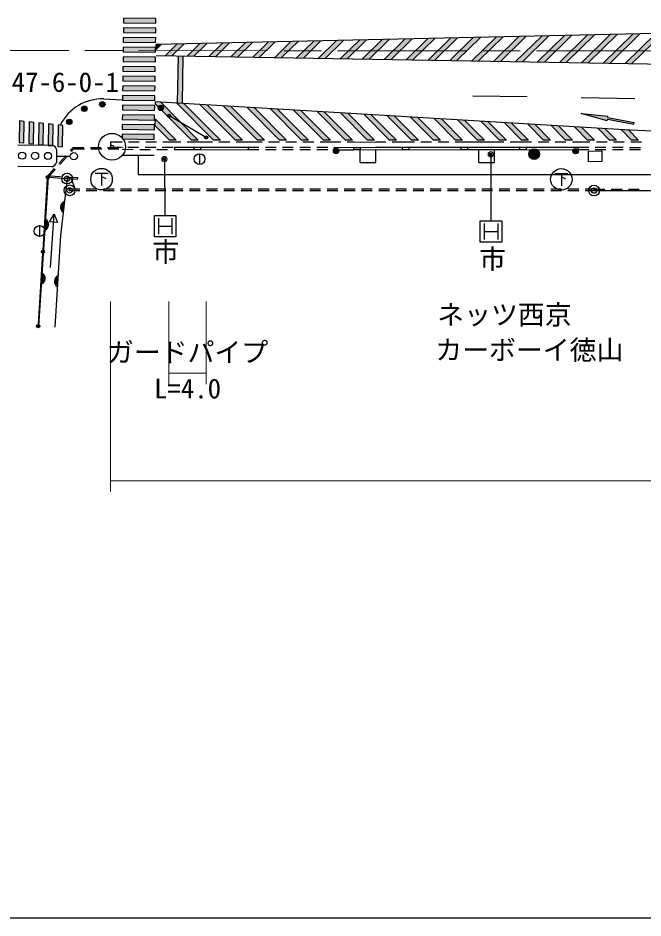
# Model space of a CAD drawing. Units: millimetres at full size, sheet at 1:1000; details may follow other scales. Extents: x 40000 to 680000, y 20000 to 380000.
# Drawn here: x 375916 to 434043, y 205000 to 288682 of the extents above; entities that cross this region are included whole.
import ezdxf
from ezdxf.enums import TextEntityAlignment as Align

# ---------------------------------------------------------------- set-up
doc = ezdxf.new("R2010")
doc.units = ezdxf.units.MM
doc.header["$LTSCALE"] = 1000
doc.header["$PDMODE"] = 32
doc.header["$PDSIZE"] = 500
doc.linetypes.add('CHAIN', pattern=[18.5, 12, -1.5, 3.5, -1.5])
for name, color, linetype, lineweight in [('M-BGD', 7, 'Continuous', 25), ('M-BGD-EXST', 7, 'Continuous', 25), ('M-BMK', 2, 'CHAIN', 13), ('M-BMK-HTXT', 7, 'Continuous', 13), ('M-BMK-SRVR', 3, 'Continuous', 25), ('M-STR-HTXT', 7, 'Continuous', 13), ('M-STR-STRC', 7, 'Continuous', 25), ('M-TTL-BAND', 7, 'Continuous', 25)]:
    doc.layers.add(name, color=color, linetype=linetype, lineweight=lineweight)
doc.styles.add('ＭＳ ゴシック', font='')
doc.styles.get('ＭＳ ゴシック').set_extended_font_data('MS Gothic')

msp = doc.modelspace()

# ---------------------------------------------------------------- hatches: boundary and pattern name
at = {"layer": 'M-STR-STRC'}
for points in [[(388743, 288195), (388748, 288645), (385734, 288682), (385729, 288232)], [(388730, 287295), (388736, 287745), (385723, 287782), (385718, 287332)], [(427400, 287059), (426742, 287045), (424237, 284591), (424869, 284581)], [(429520, 287106), (428862, 287091), (426274, 284557), (426907, 284546)], [(431640, 287152), (430982, 287138), (428312, 284523), (428944, 284512)], [(433760, 287199), (433102, 287184), (430349, 284488), (430981, 284477)], [(435880, 287245), (435222, 287231), (432386, 284454), (433018, 284443)], [(388717, 286395), (388723, 286845), (385712, 286882), (385706, 286432)], [(389241, 286221), (388763, 286211), (388759, 285749)], [(391361, 286268), (390703, 286253), (389603, 285177), (390236, 285166)], [(393481, 286314), (392823, 286300), (391641, 285142), (392273, 285131)], [(394310, 285097), (395601, 286361), (394943, 286347), (393678, 285108)], [(396348, 285063), (397721, 286408), (397063, 286393), (395715, 285073)], [(398385, 285028), (399841, 286454), (399183, 286440), (397753, 285039)], [(401961, 286501), (401303, 286486), (399790, 285004), (400422, 284994)], [(404081, 286547), (403423, 286533), (401827, 284970), (402459, 284959)], [(406201, 286594), (405543, 286579), (403864, 284936), (404497, 284925)], [(408321, 286640), (407663, 286626), (405902, 284901), (406534, 284891)], [(410441, 286687), (409783, 286672), (407939, 284867), (408571, 284856)], [(412561, 286733), (411903, 286719), (409976, 284832), (410608, 284822)], [(414681, 286780), (414023, 286765), (412013, 284798), (412646, 284787)], [(416801, 286826), (416143, 286812), (414051, 284764), (414683, 284753)], [(418920, 286873), (418263, 286859), (416088, 284729), (416720, 284718)], [(421040, 286920), (420383, 286905), (418125, 284695), (418758, 284684)], [(423160, 286966), (422503, 286952), (420163, 284660), (420795, 284650)], [(425280, 287013), (424622, 286998), (422200, 284626), (422832, 284615)], [(388704, 285495), (388710, 285945), (385701, 285982), (385695, 285532)], [(388691, 284595), (388697, 285045), (385690, 285082), (385684, 284632)], [(391181, 280750), (391260, 285149), (390810, 285156), (390731, 280777)], [(388678, 283695), (388684, 284145), (385678, 284182), (385673, 283732)], [(388665, 282795), (388671, 283245), (385667, 283282), (385661, 282832)], [(388652, 281895), (388658, 282345), (385656, 282382), (385650, 281932)], [(388639, 280996), (388645, 281445), (385645, 281482), (385639, 281032)], [(388626, 280096), (388632, 280546), (385633, 280582), (385628, 280133)], [(392052, 277327), (392687, 277327), (391099, 278921), (389154, 280872), (388682, 280900), (388680, 280710)], [(394098, 277327), (394734, 277327), (391332, 280741), (391181, 280750), (390731, 280777), (390656, 280781)], [(396145, 277328), (396780, 277328), (393510, 280609), (392834, 280650)], [(398192, 277328), (398827, 277328), (395688, 280478), (395012, 280519)], [(400239, 277328), (400874, 277329), (397866, 280347), (397190, 280388)], [(388613, 279196), (388619, 279646), (385622, 279683), (385617, 279233)], [(402921, 277329), (400044, 280216), (399368, 280256), (402285, 277329)], [(404332, 277329), (404967, 277329), (402222, 280084), (401546, 280125)], [(406379, 277330), (407014, 277330), (404400, 279953), (403724, 279994)], [(408426, 277330), (409061, 277330), (406577, 279822), (405902, 279863)], [(410472, 277331), (411107, 277331), (408755, 279691), (408080, 279731)], [(412519, 277331), (413154, 277331), (410933, 279559), (410257, 279600)], [(430701, 279126), (430729, 279273), (433185, 278807), (433213, 278955), (430757, 279420), (430785, 279568), (428286, 279812)], [(376465, 277065), (376499, 279069), (376050, 279115), (376015, 277112)], [(377364, 276973), (377398, 278975), (376949, 279021), (376914, 277019)], [(378263, 276881), (378298, 278881), (377848, 278928), (377813, 276927)], [(379162, 276788), (379197, 278788), (378747, 278834), (378713, 276834)], [(380061, 276696), (380096, 278694), (379646, 278740), (379612, 276742)], [(388600, 278296), (388606, 278746), (385611, 278783), (385605, 278333)], [(390005, 277326), (390640, 277326), (388662, 279311), (388654, 278682)], [(414566, 277331), (415201, 277332), (413111, 279428), (412435, 279469)], [(416612, 277332), (417248, 277332), (415289, 279297), (414613, 279338)], [(418659, 277332), (419294, 277332), (417467, 279166), (416791, 279206)], [(420706, 277333), (421341, 277333), (419645, 279034), (418969, 279075)], [(422753, 277333), (423388, 277333), (421823, 278903), (421147, 278944)], [(424799, 277333), (425435, 277334), (424001, 278772), (423325, 278813)], [(426846, 277334), (427481, 277334), (426179, 278641), (425503, 278681)], [(388587, 277396), (388593, 277846), (385600, 277883), (385594, 277433)], [(428893, 277334), (429528, 277334), (428357, 278509), (427681, 278550)], [(430940, 277335), (431575, 277335), (430535, 278378), (429859, 278419)], [(433622, 277335), (432713, 278247), (432037, 278288), (432986, 277335)]]:
    msp.add_hatch(color=256, dxfattribs=at).paths.add_polyline_path(points)

# ---------------------------------------------------------------- linework, layer by layer
at = {"layer": 'M-BGD'}
for p, q in [((384534, 277175), (384533, 276675)), ((384534, 277175), (385600, 277172)), ((386200, 277171), (387200, 277169)), ((387800, 277168), (388800, 277166)), ((389400, 277165), (390465, 277163)), ((390465, 277163), (391064, 277162)), ((391664, 277162), (392263, 277161)), ((392263, 277161), (392894, 277160)), ((392894, 277160), (394008, 277160)), ((394608, 277159), (395608, 277159)), ((396208, 277159), (397321, 277158)), ((397321, 277158), (398621, 277158)), ((399221, 277158), (400221, 277158)), ((400821, 277158), (401821, 277158)), ((402421, 277158), (403421, 277158)), ((404021, 277158), (405321, 277158)), ((405322, 277158), (405928, 277156)), ((406528, 277155), (407133, 277153)), ((407135, 277153), (407744, 277149)), ((407735, 277149), (409182, 277165)), ((409182, 277165), (410117, 277162)), ((410717, 277160), (411652, 277157)), ((411651, 277157), (412264, 277157)), ((412262, 277157), (412788, 277158)), ((413388, 277159), (414388, 277162)), ((414988, 277163), (415988, 277165)), ((416588, 277167), (417114, 277168)), ((417115, 277168), (417724, 277168)), ((417722, 277168), (418772, 277173)), ((418772, 277173), (420224, 277173)), ((420224, 277173), (421087, 277172)), ((421687, 277171), (422551, 277170)), ((422557, 277170), (423170, 277162)), ((423163, 277162), (423681, 277162)), ((424281, 277161), (425281, 277161)), ((425881, 277160), (426881, 277160)), ((427481, 277159), (427999, 277159)), ((427999, 277159), (429103, 277158)), ((429703, 277158), (430703, 277158)), ((431303, 277157), (432303, 277157)), ((432903, 277156), (433903, 277156)), ((380789, 276344), (381047, 276633)), ((380879, 276264), (381101, 276513)), ((381047, 276633), (382047, 276634)), ((381101, 276513), (382101, 276514)), ((382647, 276635), (383647, 276636)), ((382701, 276515), (383701, 276516)), ((384247, 276637), (385247, 276638)), ((384301, 276517), (385301, 276518)), ((384533, 276675), (385533, 276673)), ((385633, 276672), (385632, 276638)), ((385632, 276518), (385632, 276472)), ((385632, 276472), (386632, 276470)), ((386133, 276671), (387133, 276670)), ((387232, 276469), (388232, 276467)), ((387733, 276668), (388733, 276666)), ((388832, 276466), (389832, 276464)), ((389333, 276665), (390333, 276663)), ((390432, 276463), (390464, 276463)), ((390464, 276663), (392262, 276661)), ((390464, 276663), (390464, 276443)), ((390464, 276443), (392262, 276441)), ((392262, 276661), (392262, 276441)), ((392262, 276661), (392894, 276660)), ((392262, 276461), (392893, 276460)), ((392894, 276660), (397321, 276658)), ((392894, 276660), (392894, 276440)), ((392894, 276440), (397321, 276438)), ((397321, 276658), (397321, 276438)), ((397321, 276658), (398321, 276658)), ((397321, 276458), (398321, 276458)), ((398921, 276658), (399921, 276658)), ((398921, 276458), (399921, 276458)), ((400521, 276658), (401521, 276658)), ((400521, 276458), (401521, 276458)), ((402121, 276658), (403121, 276658)), ((402121, 276458), (403121, 276458)), ((403721, 276658), (404721, 276658)), ((403721, 276458), (404721, 276458)), ((405320, 276438), (407131, 276433)), ((405321, 276658), (405321, 276438)), ((405321, 276658), (407132, 276653)), ((407132, 276653), (407131, 276433)), ((407131, 276453), (407743, 276449)), ((407132, 276653), (407741, 276649)), ((407734, 275246), (407734, 276449)), ((407741, 276649), (407743, 276429)), ((409183, 275245), (409184, 276445)), ((411650, 276657), (411650, 276438)), ((411650, 276657), (412263, 276657)), ((411650, 276457), (412264, 276457)), ((412263, 276657), (417115, 276668)), ((412263, 276657), (412264, 276437)), ((412264, 276437), (417116, 276448)), ((417115, 276668), (417116, 276448)), ((417115, 276668), (417724, 276668)), ((417116, 276468), (417725, 276468)), ((417724, 276668), (417725, 276448)), ((418773, 275253), (418773, 276453)), ((420223, 275253), (420223, 276453)), ((422551, 276670), (422550, 276450)), ((422550, 276470), (423163, 276462)), ((422551, 276670), (423163, 276662)), ((423163, 276662), (423163, 276442)), ((423163, 276662), (427998, 276659)), ((423163, 276442), (427998, 276439)), ((427998, 276659), (427998, 276439)), ((427998, 276659), (428998, 276659)), ((427998, 276459), (428998, 276459)), ((429598, 276658), (430598, 276658)), ((429598, 276458), (430598, 276458)), ((431198, 276657), (432198, 276657)), ((431198, 276457), (432198, 276457)), ((432798, 276656), (433798, 276656)), ((432798, 276456), (433798, 276456)), ((379723, 275150), (380389, 275896)), ((379813, 275070), (380479, 275816)), ((385580, 275923), (388578, 275921)), ((387078, 275922), (387084, 274122)), ((389530, 275562), (389587, 270325)), ((392803, 276067), (392803, 275067)), ((419880, 276005), (419905, 269834)), ((378658, 273957), (379324, 274703)), ((378748, 273877), (379413, 274623)), ((407734, 275246), (409183, 275245)), ((418773, 275253), (420223, 275253)), ((377869, 260024), (378748, 273877)), ((378748, 273877), (380479, 273748)), ((378873, 274018), (379871, 273944)), ((380469, 273899), (380490, 273898)), ((380479, 273748), (381463, 273698)), ((380486, 273898), (381470, 273848)), ((380830, 273816), (381182, 272916)), ((381463, 273698), (381470, 273848)), ((380660, 272647), (380660, 272797)), ((380660, 272797), (381660, 272796)), ((380660, 272647), (381660, 272646)), ((382260, 272796), (383260, 272796)), ((382260, 272646), (383260, 272646)), ((383860, 272796), (384860, 272796)), ((383860, 272646), (384860, 272646)), ((385460, 272796), (386460, 272795)), ((385460, 272646), (386460, 272645)), ((387060, 272795), (388060, 272795)), ((387060, 272645), (388060, 272645)), ((388660, 272795), (389660, 272795)), ((388660, 272645), (389660, 272645)), ((390260, 272795), (391260, 272795)), ((390260, 272645), (391260, 272645)), ((391860, 272794), (392860, 272794)), ((391860, 272644), (392860, 272644)), ((393460, 272794), (394460, 272794)), ((393460, 272644), (394460, 272644)), ((395060, 272794), (396060, 272794)), ((395060, 272644), (396060, 272644)), ((396660, 272794), (397660, 272793)), ((396660, 272644), (397660, 272643)), ((398260, 272793), (399260, 272793)), ((398260, 272643), (399260, 272643)), ((399860, 272793), (400860, 272793)), ((399860, 272643), (400860, 272643)), ((401460, 272793), (402460, 272793)), ((401460, 272643), (402460, 272643)), ((403060, 272792), (404060, 272792)), ((403060, 272642), (404060, 272642)), ((404660, 272792), (405660, 272792)), ((404660, 272642), (405660, 272642)), ((406260, 272792), (407260, 272792)), ((406260, 272642), (407260, 272642)), ((407860, 272792), (408860, 272791)), ((407860, 272642), (408860, 272641)), ((409460, 272791), (410460, 272791)), ((409460, 272641), (410460, 272641)), ((411060, 272791), (412060, 272791)), ((411060, 272641), (412060, 272641)), ((412660, 272791), (413660, 272791)), ((412660, 272641), (413660, 272641)), ((414260, 272790), (415260, 272790)), ((414260, 272640), (415260, 272640)), ((415860, 272790), (416860, 272790)), ((415860, 272640), (416860, 272640)), ((417460, 272790), (418460, 272790)), ((417460, 272640), (418460, 272640)), ((419060, 272790), (420060, 272789)), ((419060, 272640), (420060, 272639)), ((420660, 272789), (421660, 272789)), ((420660, 272639), (421660, 272639)), ((422260, 272789), (423260, 272789)), ((422260, 272639), (423260, 272639)), ((423860, 272789), (424860, 272789)), ((423860, 272639), (424860, 272639)), ((425460, 272788), (426460, 272788)), ((425460, 272638), (426460, 272638)), ((427060, 272788), (428060, 272788)), ((427060, 272638), (428060, 272638)), ((428660, 272788), (429491, 272788)), ((428660, 272638), (429490, 272638)), ((429490, 272758), (430490, 272759)), ((429490, 272638), (437278, 272646)), ((431090, 272759), (432090, 272761)), ((432690, 272761), (433690, 272762)), ((378841, 269733), (379266, 270456)), ((378927, 265468), (379266, 270456)), ((379266, 270456), (379590, 269683)), ((388603, 268322), (388603, 270322)), ((388603, 270322), (390603, 270322)), ((390603, 270322), (390603, 268322)), ((379590, 269683), (378841, 269733)), ((388978, 270072), (388978, 268572)), ((390228, 270072), (390228, 268572)), ((418905, 267838), (418905, 269838)), ((418905, 269838), (420905, 269838)), ((419280, 269588), (419280, 268088)), ((420530, 269588), (420530, 268088)), ((420905, 269838), (420905, 267838)), ((377925, 269374), (377925, 268374)), ((388978, 269322), (390228, 269322)), ((419280, 268838), (420530, 268838)), ((390603, 268322), (388603, 268322)), ((420905, 267838), (418905, 267838))]:
    msp.add_line(p, q, dxfattribs=at)
for points in [[(407741, 276649), (409184, 276665), (411650, 276657)], [(407743, 276429), (409185, 276445), (411650, 276438)], [(417724, 276668), (418773, 276673), (420223, 276673), (422551, 276670)], [(417725, 276448), (418773, 276453), (420223, 276453), (422550, 276450)], [(387084, 274122), (511043, 274134), (511024, 275306)], [(380479, 273748), (379870, 268484), (379328, 259932)]]:
    msp.add_lwpolyline(points, dxfattribs=at)
msp.add_lwpolyline([(428962, 276310), (430207, 276332), (430225, 275336), (428979, 275314)], close=True, dxfattribs=at)
for centre, radius in [((423918, 276025), 500), ((423918, 276025), 409), ((423918, 276025), 318), ((423918, 276025), 227), ((423918, 276025), 136), ((392803, 275567), 500), ((423918, 276025), 45.5), ((380479, 273748), 500), ((380713, 272655), 500), ((429490, 272638), 500), ((377925, 268874), 500)]:
    msp.add_circle(centre, radius, dxfattribs=at)
for centre, radius, start, end in [((380439, 271085), 567, 111.4773, 235.33232), ((380439, 271085), 453, 119.43669, 227.37293), ((380439, 271085), 340, 135.06206, 211.74756), ((378200, 269463), 567, 294.44349, 58.29852), ((378200, 269463), 453, 302.40288, 50.33913), ((378200, 269463), 340, 318.02825, 34.71375), ((377884, 264473), 567, 294.44349, 58.29852), ((377884, 264473), 453, 302.40288, 50.33913), ((377884, 264473), 340, 318.02825, 34.71375), ((379865, 264191), 567, 114.44349, 238.29852), ((379865, 264191), 453, 122.40288, 230.33913), ((379865, 264191), 340, 138.02825, 214.71375)]:
    msp.add_arc(centre, radius, start, end, dxfattribs=at)
for p in [(380479, 273748), (380713, 272655), (429490, 272638)]:
    msp.add_point(p, dxfattribs=at)
at = {"layer": 'M-BGD-EXST'}
for p, q in [((383088, 274245), (384288, 274245)), ((383688, 274245), (383688, 273095)), ((383688, 273945), (384088, 273745)), ((425849, 274226), (427049, 274226)), ((426449, 274226), (426449, 273076)), ((426449, 273926), (426849, 273726))]:
    msp.add_line(p, q, dxfattribs=at)
for centre in [(383688, 273695), (426449, 273676)]:
    msp.add_circle(centre, 1000, dxfattribs=at)
at = {"layer": 'M-BMK'}
msp.add_line((350133, 285651), (570219, 285618), dxfattribs=at)
at = {"layer": 'M-BMK-HTXT'}
for centre, radius in [((419880, 276005), 150), ((389530, 275562), 150), ((389530, 275562), 120), ((389530, 275562), 90), ((389530, 275562), 60), ((389530, 275562), 30), ((389530, 275562), 20), ((419880, 276005), 120), ((419880, 276005), 90), ((419880, 276005), 60), ((419880, 276005), 30), ((419880, 276005), 20)]:
    msp.add_circle(centre, radius, dxfattribs=at)
for p in [(419880, 276005), (389530, 275562)]:
    msp.add_point(p, dxfattribs=at)
at = {"layer": 'M-BMK-SRVR'}
for radius in [1250, 150]:
    msp.add_circle((384657, 276707), radius, dxfattribs=at)
at = {"layer": 'M-STR-HTXT'}
for p, q in [((384531, 262312), (384529, 244646)), ((389956, 262311), (389955, 254645)), ((393414, 262311), (393413, 254645)), ((389955, 255645), (393413, 255645)), ((384529, 245646), (517522, 245626))]:
    msp.add_line(p, q, dxfattribs=at)
at = {"layer": 'M-STR-STRC'}
for p, q in [((424237, 284591), (426742, 287045)), ((424869, 284581), (427400, 287059)), ((426274, 284557), (428862, 287091)), ((426907, 284546), (429520, 287106)), ((428312, 284523), (430982, 287138)), ((428944, 284512), (431640, 287152)), ((430349, 284488), (433102, 287184)), ((430981, 284477), (433760, 287199)), ((432386, 284454), (435222, 287231)), ((433018, 284443), (435880, 287245)), ((388759, 285749), (389241, 286221)), ((388759, 285749), (388763, 286211)), ((389603, 285177), (390703, 286253)), ((390236, 285166), (391361, 286268)), ((391641, 285142), (392823, 286300)), ((392273, 285131), (393481, 286314)), ((393678, 285108), (394943, 286347)), ((394310, 285097), (395601, 286361)), ((395715, 285073), (397063, 286393)), ((396348, 285063), (397721, 286408)), ((397753, 285039), (399183, 286440)), ((398385, 285028), (399841, 286454)), ((399790, 285004), (401303, 286486)), ((400422, 284994), (401961, 286501)), ((401827, 284970), (403423, 286533)), ((402459, 284959), (404081, 286547)), ((403864, 284936), (405543, 286579)), ((404497, 284925), (406201, 286594)), ((405902, 284901), (407663, 286626)), ((406534, 284891), (408321, 286640)), ((407939, 284867), (409783, 286672)), ((408571, 284856), (410441, 286687)), ((409976, 284832), (411903, 286719)), ((410608, 284822), (412561, 286733)), ((412013, 284798), (414023, 286765)), ((412646, 284787), (414681, 286780)), ((414051, 284764), (416143, 286812)), ((414683, 284753), (416801, 286826)), ((416088, 284729), (418263, 286859)), ((416720, 284718), (418920, 286873)), ((418125, 284695), (420383, 286905)), ((418758, 284684), (421040, 286920)), ((420163, 284660), (422503, 286952)), ((420795, 284650), (423160, 286966)), ((422200, 284626), (424622, 286998)), ((422832, 284615), (425280, 287013)), ((390810, 285156), (390731, 280777)), ((391260, 285149), (391181, 280750)), ((423281, 281340), (418203, 281424)), ((433279, 281174), (428280, 281257)), ((383886, 281158), (385583, 281076)), ((388682, 280900), (388680, 280710)), ((388680, 280710), (392052, 277327)), ((389154, 280872), (392687, 277327)), ((390656, 280781), (394098, 277327)), ((391332, 280741), (394734, 277327)), ((392834, 280650), (396145, 277328)), ((393510, 280609), (396780, 277328)), ((395012, 280519), (398192, 277328)), ((395688, 280478), (398827, 277328)), ((397190, 280388), (400239, 277328)), ((397866, 280347), (400874, 277329)), ((393287, 277646), (390088, 279509)), ((399368, 280256), (402285, 277329)), ((400044, 280216), (402921, 277329)), ((401546, 280125), (404332, 277329)), ((402222, 280084), (404967, 277329)), ((403724, 279994), (406379, 277330)), ((404400, 279953), (407014, 277330)), ((405902, 279863), (408426, 277330)), ((406577, 279822), (409061, 277330)), ((408080, 279731), (410472, 277331)), ((408755, 279691), (411107, 277331)), ((410257, 279600), (412519, 277331)), ((410933, 279559), (413154, 277331)), ((430701, 279126), (428286, 279812)), ((428286, 279812), (430785, 279568)), ((430757, 279420), (430785, 279568)), ((388662, 279311), (388654, 278682)), ((388654, 278682), (390005, 277326)), ((388662, 279311), (390640, 277326)), ((412435, 279469), (414566, 277331)), ((413111, 279428), (415201, 277332)), ((414613, 279338), (416612, 277332)), ((415289, 279297), (417248, 277332)), ((416791, 279206), (418659, 277332)), ((417467, 279166), (419294, 277332)), ((418969, 279075), (420706, 277333)), ((419645, 279034), (421341, 277333)), ((421147, 278944), (422753, 277333)), ((421823, 278903), (423388, 277333)), ((423325, 278813), (424799, 277333)), ((424001, 278772), (425435, 277334)), ((425503, 278681), (426846, 277334)), ((430701, 279126), (430729, 279273)), ((430729, 279273), (433185, 278807)), ((430757, 279420), (433213, 278955)), ((433185, 278807), (433213, 278955)), ((426179, 278641), (427481, 277334)), ((427681, 278550), (428893, 277334)), ((428357, 278509), (429528, 277334)), ((429859, 278419), (430940, 277335)), ((430535, 278378), (431575, 277335)), ((432037, 278288), (432986, 277335)), ((432713, 278247), (433622, 277335)), ((390640, 277326), (390005, 277326)), ((392687, 277327), (392052, 277327)), ((394734, 277327), (394098, 277327)), ((396780, 277328), (396145, 277328)), ((398827, 277328), (398192, 277328)), ((400874, 277329), (400239, 277328)), ((402921, 277329), (402285, 277329)), ((404967, 277329), (404332, 277329)), ((407014, 277330), (406379, 277330)), ((409061, 277330), (408426, 277330)), ((411107, 277331), (410472, 277331)), ((413154, 277331), (412519, 277331)), ((415201, 277332), (414566, 277331)), ((417248, 277332), (416612, 277332)), ((419294, 277332), (418659, 277332)), ((421341, 277333), (420706, 277333)), ((423388, 277333), (422753, 277333)), ((425435, 277334), (424799, 277333)), ((427481, 277334), (426846, 277334)), ((429528, 277334), (428893, 277334)), ((431575, 277335), (430940, 277335)), ((433622, 277335), (432986, 277335)), ((375916, 276885), (379115, 276851)), ((379511, 276447), (379498, 275247)), ((379505, 275847), (380771, 275833)), ((379094, 274851), (375894, 274885)), ((378248, 267105), (378668, 273732)), ((377809, 260179), (378229, 266805))]:
    msp.add_line(p, q, dxfattribs=at)
for points in [[(385729, 288232), (388743, 288195), (388748, 288645), (385734, 288682)], [(385718, 287332), (388730, 287295), (388736, 287745), (385723, 287782)], [(385706, 286432), (388717, 286395), (388723, 286845), (385712, 286882)], [(385695, 285532), (388704, 285495), (388710, 285945), (385701, 285982)], [(385684, 284632), (388691, 284595), (388697, 285045), (385690, 285082)], [(385673, 283732), (388678, 283695), (388684, 284145), (385678, 284182)], [(385661, 282832), (388665, 282795), (388671, 283245), (385667, 283282)], [(385650, 281932), (388652, 281895), (388658, 282345), (385656, 282382)], [(385639, 281032), (388639, 280996), (388645, 281445), (385645, 281482)], [(385628, 280133), (388626, 280096), (388632, 280546), (385633, 280582)], [(385617, 279233), (388613, 279196), (388619, 279646), (385622, 279683)], [(376465, 277065), (376499, 279069), (376050, 279115), (376015, 277112)], [(377364, 276973), (377398, 278975), (376949, 279021), (376914, 277019)], [(378263, 276881), (378298, 278881), (377848, 278928), (377813, 276927)], [(379162, 276788), (379197, 278788), (378747, 278834), (378713, 276834)], [(380096, 278694), (379646, 278740), (379612, 276742), (380061, 276696)], [(385605, 278333), (388600, 278296), (388606, 278746), (385611, 278783)], [(388587, 277396), (388593, 277846), (385600, 277883), (385594, 277433)]]:
    msp.add_lwpolyline(points, close=True, dxfattribs=at)
for points in [[(509363, 284688), (477223, 284701), (473334, 285108), (469420, 285425), (465602, 285808), (450035, 287345), (445821, 287440), (443667, 287416), (388763, 286211)], [(388753, 285191), (478348, 283677), (509379, 283709)], [(462187, 277595), (438633, 278071), (434987, 278158), (432840, 278239), (388682, 280900)]]:
    msp.add_lwpolyline(points, dxfattribs=at)
for centre, radius in [((382086, 280242), 250), ((382086, 280242), 204), ((382086, 280242), 159), ((382086, 280242), 114), ((383758, 280646), 250), ((383758, 280646), 204), ((383758, 280646), 159), ((383758, 280646), 114), ((383758, 280646), 68.2), ((383758, 280646), 22.7), ((389199, 280324), 250), ((389199, 280324), 204), ((389199, 280324), 159), ((389199, 280324), 114), ((389199, 280324), 68.2), ((389199, 280324), 22.7), ((382086, 280242), 68.2), ((382086, 280242), 22.7), ((389959, 279585), 150), ((389959, 279585), 120), ((389959, 279585), 100), ((380686, 279026), 250), ((380686, 279026), 204), ((380686, 279026), 159), ((380686, 279026), 114), ((380686, 279026), 68.2), ((380686, 279026), 22.7), ((393416, 277571), 150), ((393416, 277571), 120), ((393416, 277571), 100), ((376305, 275881), 333), ((377505, 275868), 333), ((378705, 275855), 333), ((381105, 275829), 333), ((405501, 276329), 250), ((405501, 276329), 204), ((405501, 276329), 159), ((405501, 276329), 114), ((405501, 276329), 68.2), ((405501, 276329), 22.7), ((427768, 276299), 250), ((427768, 276299), 204), ((427768, 276299), 159), ((427768, 276299), 114), ((427768, 276299), 68.2), ((427768, 276299), 22.7), ((378678, 273881), 150), ((378678, 273881), 120), ((378678, 273881), 100), ((378238, 266955), 150), ((378238, 266955), 120), ((378238, 266955), 100), ((377799, 260029), 150), ((377799, 260029), 120), ((377799, 260029), 100)]:
    msp.add_circle(centre, radius, dxfattribs=at)
for centre, radius, start, end in [((383755, 276811), 4349, 88.28146, 153.19482), ((378956, 276298), 575, 14.92131, 73.85829), ((378963, 275389), 554, 283.70333, 345.07626)]:
    msp.add_arc(centre, radius, start, end, dxfattribs=at)
at = {"layer": 'M-TTL-BAND'}
msp.add_line((40000, 205000), (579000, 205000), dxfattribs=at)

# ---------------------------------------------------------------- texts
at = {"layer": 'M-BMK-HTXT', "style": 'ＭＳ ゴシック'}
for s, p in [('347-6-0-1', (374076, 281256)), ('ネッツ西京', (414908, 259635)), ('カーボーイ徳山', (414721, 256355))]:
    msp.add_text(s, height=1833, dxfattribs=at).set_placement(p, align=Align.BOTTOM_LEFT)
at = {"layer": 'M-STR-HTXT', "style": 'ＭＳ ゴシック'}
for p in [(388411, 265475), (418803, 264801)]:
    msp.add_text('市', height=1833, dxfattribs=at).set_placement(p, align=Align.BOTTOM_LEFT)
msp.add_text('ガードパイプ', height=1833, dxfattribs=at).set_placement((391684, 256145), align=Align.BOTTOM_CENTER)
msp.add_text('L=4.0', height=1833, dxfattribs=at).set_placement((391684, 255145), align=Align.TOP_CENTER)

doc.saveas('drawing.dxf')
